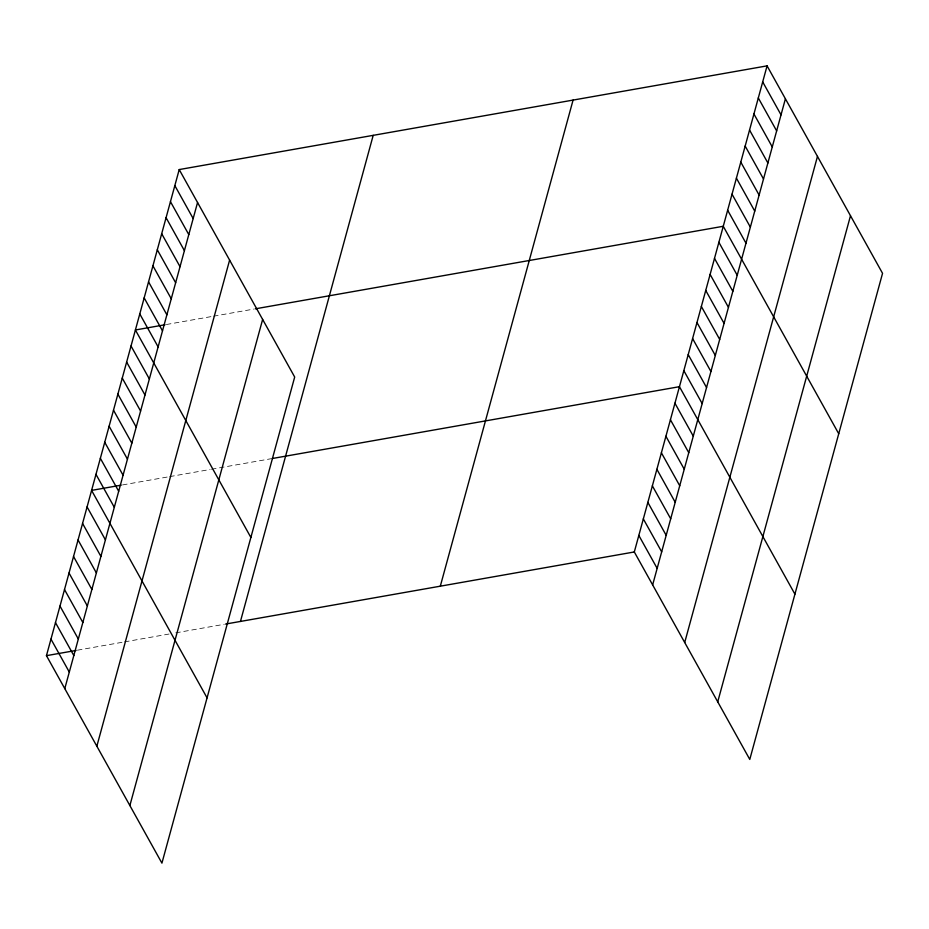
<?xml version="1.0" encoding="UTF-8"?>
<svg xmlns="http://www.w3.org/2000/svg" width="929" height="929" viewBox="0 0 929 929"><rect width="100%" height="100%" fill="white"/><g stroke="black" fill="none" stroke-linecap="round" stroke-linejoin="round"><path stroke-width="0.7" stroke-dasharray="4.64 3.48" d="M166.384 324.511L212.195 316.429M213.542 316.197L253.954 309.067M122.57 484.926L168.381 476.844M169.728 476.612L210.14 469.482M211.487 469.238L270.769 458.787M77.432 650.195L123.243 642.113M124.591 641.881L169.043 634.031M175.778 632.846L224.272 624.288"/><path stroke-width="1.39" d="M179.216 169.566L294.69 377.035L161.925 863.134L46.45 655.665L179.216 169.566L767.075 65.866L882.55 273.335L749.784 759.434L634.31 551.965L767.075 65.866M64.786 688.61L197.552 202.522M96.848 746.208L229.614 260.108M129.874 805.536L262.64 319.448M240.448 621.443L373.203 135.344M440.311 586.187L573.077 100.088M652.646 584.91L785.411 98.811M684.708 642.496L817.474 156.409M717.734 701.836L850.499 215.749M165.037 324.755L135.402 329.981L250.876 537.45M255.301 308.834L723.261 226.281L838.736 433.75M121.223 485.159L91.588 490.396L207.062 697.865M272.116 458.543L679.447 386.685L794.922 594.154M46.45 655.665L76.085 650.439M225.619 624.056L634.31 551.965M762.697 81.915L781.034 114.859M758.308 97.951L776.656 130.896M753.93 113.988L772.266 146.945M749.552 130.037L767.888 162.981M745.163 146.074L763.51 179.018M740.785 162.11L759.121 195.067M736.407 178.159L754.743 211.104M732.029 194.196L750.365 227.14M727.639 210.233L745.987 243.189M718.883 242.318L737.22 275.263M714.494 258.367L732.842 291.311M710.116 274.403L728.452 307.348M705.738 290.44L724.074 323.397M701.36 306.489L719.696 339.433M696.971 322.526L715.318 355.47M692.593 338.562L710.929 371.519M688.215 354.611L706.551 387.556M683.825 370.648L702.173 403.592M674.93 403.221L693.278 436.166M670.424 419.745L688.761 452.69M665.907 436.27L684.243 469.215M661.39 452.795L679.738 485.751M656.884 469.319L675.22 502.275M652.367 485.855L670.703 518.8M647.85 502.38L666.186 535.325M643.332 518.905L661.68 551.849M638.827 535.429L657.163 568.385M174.838 185.614L193.174 218.559M170.448 201.651L188.796 234.596M166.07 217.688L184.406 250.644M161.692 233.736L180.029 266.681M157.303 249.773L175.651 282.73M152.925 265.822L171.261 298.766M148.547 281.859L166.883 314.803M144.169 297.895L162.505 330.852M139.78 313.944L158.127 346.889M131.024 346.018L149.36 378.974M126.634 362.066L144.982 395.011M122.256 378.103L140.593 411.048M117.878 394.14L136.215 427.096M113.501 410.188L131.837 443.133M109.111 426.225L127.459 459.17M104.733 442.274L123.069 475.218M100.355 458.311L118.691 491.255M95.966 474.347L114.313 507.304M87.071 506.92L105.418 539.865M82.565 523.445L100.901 556.39M78.048 539.97L96.384 572.926M73.53 556.494L91.878 589.45M69.025 573.03L87.361 605.975M64.507 589.555L82.844 622.5M59.99 606.08L78.326 639.024M55.473 622.604L73.821 655.56M50.967 639.14L69.303 672.085"/></g></svg>
